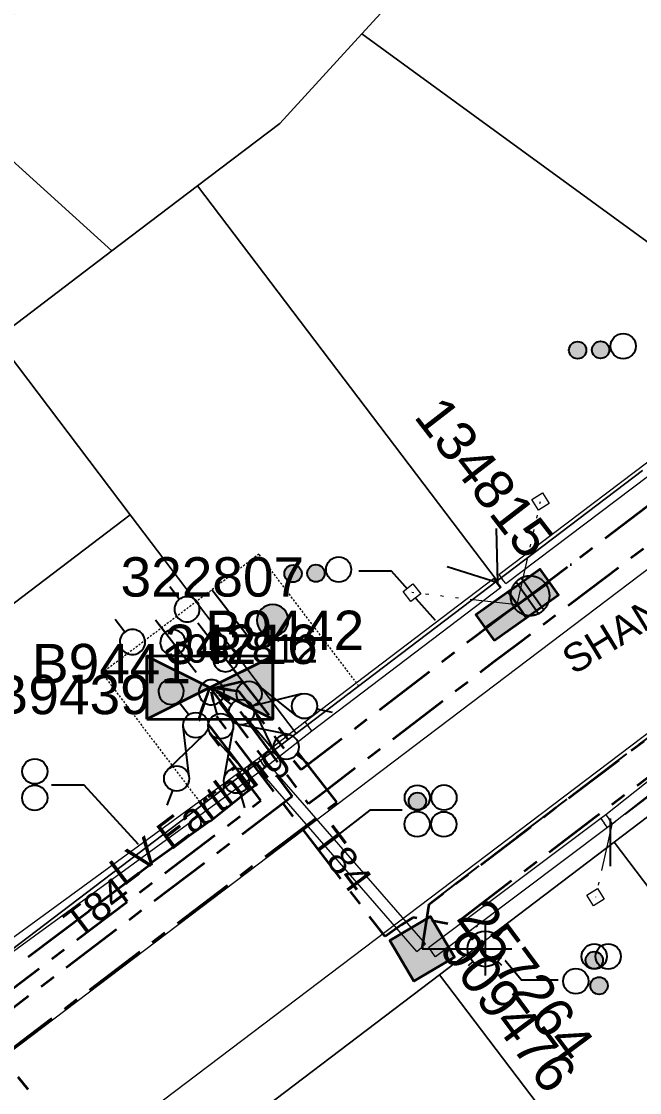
# Model space of a CAD drawing. Header units: metres. Extents: x 308278 to 310511, y 6271134 to 6272874.
# Drawn here: x 308809.2 to 308848.4, y 6271888.1 to 6271956.1 of the extents above; entities that cross this region are included whole.
import ezdxf
from ezdxf.enums import TextEntityAlignment as Align

# ---------------------------------------------------------------- set-up
doc = ezdxf.new("R2010")
doc.units = ezdxf.units.M
doc.set_wipeout_variables(frame=1)
for name, pattern in [('Cable Exist UG', [7, 4, -1, 1, -1]), ('DASHED', [19.05, 12.7, -6.35]), ('DOT', [6.35, 0, -6.35]), ('HIDDEN2', [0.1875, 0.125, -0.0625]), ('PHANTOMX2', [6.6, 3, -0.75, 0.2, -0.75, 0.2, -0.75, 0.2, -0.75])]:
    doc.linetypes.add(name, pattern=pattern)
doc.layers.get('0').update_dxf_attribs({"color": 6})
for name, color, linetype, lineweight in [('_User Miscellaneous1', 30, 'Continuous', 13), ('_User_HV_Exist', 1, 'Continuous', 35), ('_User_LV_Exist', 5, 'Continuous', 35), ('_User_SL_Exist', 4, 'Continuous', 35), ('Cadastre Land Parcels_SP_EXT', 118, 'Continuous', 15), ('Cadastre Other Property_SP_EXT', 138, 'DASHED', 15), ('Cadastre Roads_SP_EXT', 218, 'Continuous', 15), ('Mains_HV_EXT', 13, 'Continuous', 25), ('Mains_LV_EXT', 163, 'Continuous', 25), ('Mains_LV_SL_EXT', 135, 'Continuous', 25), ('Services_SP_EXT', 42, 'PHANTOMX2', 20)]:
    doc.layers.add(name, color=color, linetype=linetype, lineweight=lineweight)
doc.layers.add('Cadastre Roads_SP_NEW', color=214, linetype='Continuous', lineweight=15, transparency=0.8)
for name, color, linetype in [('Duct_SP_EXT', 30, 'Continuous'), ('Equip_HV_EXT', 7, 'Continuous'), ('Equip_LV_EXT', 7, 'Continuous'), ('Equip_SP_SL_EXT', 7, 'Continuous'), ('Sub_SP_EXT', 7, 'Continuous'), ('SupportsOH_SP_TR_HV_LV_SL_EXT', 7, 'Continuous'), ('SupportsUG_SP_LV_EXT', 7, 'Continuous'), ('SupportsUG_SP_LV_SL_EXT', 7, 'Continuous'), ('Trench_SP_EXT', 7, 'Continuous')]:
    doc.layers.add(name, color=color, linetype=linetype)
doc.styles.add('COLUMN_LABEL', font='arial.ttf', dxfattribs={"height": 2})
doc.styles.add('iecARIAL', font='arial.ttf', dxfattribs={"height": 2})
doc.styles.add('POLE_LABEL', font='arial.ttf', dxfattribs={"height": 2})
doc.styles.add('SL_LABEL', font='arial.ttf', dxfattribs={"height": 2})
doc.styles.get("Standard").update_dxf_attribs({"font": 'arial.ttf'})
doc.styles.add('SWITCH_LABEL', font='arial.ttf', dxfattribs={"height": 2})
doc.linetypes.add('Cable E UG', pattern='A,5,-0.1,["E",Standard,S=1.5,R=0,X=0,Y=-0.75],-1.45', length=6.55)

# ---------------------------------------------------------------- blocks, each defined once
blk = doc.blocks.new('SUB_PADMOUNT_EXT')
at = {"ltscale": 10}
h = blk.add_hatch(color=256, dxfattribs=at)
h.dxf.hatch_style = 1
h.paths.add_polyline_path([(4, -2), (0, 0), (4, 2)])
h.paths.add_polyline_path([(-4, -2), (-4, 2), (0, 0)])
blk.add_line((4, 2), (-4, -2))
blk.add_lwpolyline([(-4, -2), (4, -2), (4, 2), (-4, 2)], close=True)
at = {"ltscale": 10, "flags": 128}
for points in [[(-4, -2), (-4, 2), (0, 0)], [(4, -2), (0, 0), (4, 2)]]:
    blk.add_lwpolyline(points, close=True, dxfattribs=at)
at = {"flags": 8}
blk.add_attdef('ASSET_NUM', text='', height=2.5, dxfattribs=at).set_placement((0, 5), align=Align.MIDDLE_CENTER)
for tag, flags, p in [('STREET_CODE', 9, (1.5, 0)), ('OPERATING_VOLTAGE', 9, (1.5, -0.4)), ('ORIENTATION', 9, (1.5, -0.6)), ('NO_PHASES', 9, (1.5, -0.2)), ('OWNED_BY', 9, (1.5, -0.8)), ('OPERATED_BY', 9, (1.5, -1)), ('CONSTRUCTED_VOLTAGE', 9, (1.5, -1.4)), ('MAINTAINED_BY', 9, (1.5, -1.2)), ('SECONDARY_VOLTAGE', 9, (1.5, -1.6)), ('STATE', 9, (1.5, -1.8)), ('PARENT', 9, (1.5, -2)), ('SUBSTATION_TYPE', 9, (1.5, -2.2)), ('SUBURB', 9, (1.5, -2.8)), ('USAGE', 9, (1.5, -2.4)), ('LEGEND', 9, (1.5, -2.6)), ('STREETNAME', 9, (1.5, -3)), ('LOCATION', 9, (1.5, -3.2)), ('NOTES', 9, (1.5, -3.4)), ('Z', 1, (1.5, -3.6))]:
    blk.add_attdef(tag, text='', height=0.2, dxfattribs=dict(flags=flags)).set_placement(p, align=Align.MIDDLE_LEFT)
blk = doc.blocks.new('COLUMN_EXT')
blk.add_hatch(color=256).paths.add_polyline_path([(1.5, -1.5), (1.5, 1.5), (-1.5, 1.5), (-1.5, -1.5)])
blk.add_lwpolyline([(1.5, 1.5), (-1.5, 1.5), (-1.5, -1.5), (1.5, -1.5)], close=True)
at = {"flags": 9}
for tag, p in [('NOTES', (-1.813, 2)), ('STREETNAME', (-1.813, 1.6)), ('LOCATION', (-1.813, 1.4)), ('SUBURB', (-1.813, 1.8)), ('OWNED_BY', (-1.813, 0.6)), ('LEGEND', (-1.813, 1.2)), ('USAGE', (-1.813, 1)), ('STATE', (-1.813, 0.8)), ('COLUMN_TYPE', (-1.813, 0.4))]:
    blk.add_attdef(tag, text='', height=0.2, rotation=180, dxfattribs=at).set_placement(p, align=Align.MIDDLE_LEFT)
at = {"flags": 1}
blk.add_attdef('Z', (-1.813, 2.351), '', height=0.2, rotation=180, dxfattribs=at)
at = {"flags": 9}
for tag, style, p in [('STRUCTURE_PLANT_NUMBER', 'POLE_LABEL', (-1.813, -0.031)), ('STREET_CODE', 'COLUMN_LABEL', (-1.813, 0.2))]:
    blk.add_attdef(tag, text='', height=0.2, rotation=180, dxfattribs=dict(at, style=style)).set_placement(p, align=Align.MIDDLE_LEFT)
at = {"style": 'COLUMN_LABEL', "width": 0.9, "flags": 8}
blk.add_attdef('ASSET_NUM', text='', height=2, rotation=270, dxfattribs=at).set_placement((2, -4), align=Align.MIDDLE_LEFT)
blk = doc.blocks.new('PILLAR_EXT')
blk.add_hatch(color=256).paths.add_polyline_path([(-2.5, 1), (-2.5, -1), (2.5, -1), (2.5, 1)])
for p, q in [((0, 1), (0, -1)), ((-2.5, 0), (2.5, 0))]:
    blk.add_line(p, q)
at = {"ltscale": 10}
blk.add_line((2.5, 0), (-2.5, 0), dxfattribs=at)
blk.add_lwpolyline([(-2.5, -1), (-1.25, -1), (1.25, -1), (2.5, -1), (2.5, 1), (-2.5, 1)], close=True)
at = {"width": 0.9, "flags": 8}
blk.add_attdef('ASSET_NUM', text='', height=2, rotation=90, dxfattribs=at).set_placement((-2, 4), align=Align.MIDDLE_LEFT)
for tag, p, flags in [('OWNED_BY', (0, -0.2), 9), ('STATE', (0, -0.4), 9), ('SUPPORT_TYPE', (0, -0.6), 9), ('USAGE', (0, -0.8), 9), ('LEGEND', (0, -1), 9), ('LOCATION', (0, -1.2), 9), ('NOTES', (0, -1.4), 9), ('STREETNAME', (0, -1.8), 9), ('SUBURB', (0, -2), 1), ('PARENT', (0, -1.6), 9)]:
    blk.add_attdef(tag, p, '', height=0.2, dxfattribs=dict(flags=flags))
blk = doc.blocks.new('DUCT_EXT')
blk.add_circle((0, 0.8), 0.8)
at = {"flags": 1}
blk.add_attdef('Z', (0, 0), '', height=0.2, dxfattribs=at)
at = {"flags": 9}
for tag, p in [('DUCT_CODE', (0, 0)), ('XSECT_TYPE', (0, -0.2)), ('STATE', (0, -0.6)), ('FB_REFERENCE', (0, -0.4)), ('NOTES', (0, -0.8))]:
    blk.add_attdef(tag, text='', height=0.2, dxfattribs=at).set_placement(p, align=Align.MIDDLE_LEFT)
blk = doc.blocks.new('*U479')
at = {"transparency": 33554687, "flags": 9}
for tag, p in [('LRATECODE', (-7.4, 0)), ('LOUTREACHVOCAB', (-7.2, 0)), ('LOUTREACH', (-7, 0)), ('LANTNUMBER', (-6.6, 0)), ('LNEW', (-6.4, 0)), ('LMASTVOCAB', (-6.2, 0)), ('LMAST', (-6, 0)), ('LLAMPVOCAB', (-5.8, 0)), ('LLAMP', (-5.6, 0)), ('LEXIST', (-5.4, 0)), ('LCHARGE3PERCENT', (-5.2, 0)), ('LCHARGE3', (-5, 0)), ('LCHARGE2PERCENT', (-4.8, 0)), ('LCHARGE2', (-4.6, 0)), ('LCHARGE1PERCENT', (-4.4, 0)), ('LCHARGE1', (-4.2, 0)), ('LCATEGORY', (-4, 0)), ('LBRACKETVOCAB', (-3.8, 0)), ('LBRACKET', (-3.6, 0)), ('LKINGHEIGHT', (-3.4, 0)), ('CREPLACE', (-3.2, 0)), ('CREMOVE', (-3, 0)), ('CNUMBER', (-2.8, 0)), ('CNEW', (-2.6, 0)), ('CEXIST', (-2.4, 0)), ('USAGE', (-2.2, 0)), ('STATE', (-2, 0)), ('OWNED_BY', (-1.8, 0)), ('ORIENTATION', (-1.6, 0)), ('OPERATING_VOLTAGE', (-1.4, 0)), ('NO_PHASES', (-1.2, 0)), ('LANTERN_TYPE', (-1, 0)), ('LANTERN_PURPOSE', (-0.8, 0)), ('CONTROL_TYPE', (-0.6, 0)), ('CONSTRUCTED_VOLTAGE', (-0.4, 0))]:
    blk.add_attdef(tag, text='', height=0.001, rotation=270, dxfattribs=at).set_placement(p, align=Align.MIDDLE_LEFT)
at = {"transparency": 33554687, "style": 'SL_LABEL', "flags": 9}
blk.add_attdef('STREET_CODE', text='', height=0.001, rotation=270, dxfattribs=at).set_placement((0.001, 0), align=Align.MIDDLE_LEFT)
at = {"transparency": 33554687, "flags": 1}
blk.add_attdef('Z', (0, 0), '', height=0.001, rotation=270, dxfattribs=at)
at = {"transparency": 33554687, "width": 0.9}
blk.add_attdef('LNUMBER', text='', height=1, dxfattribs=at).set_placement((7, -1), align=Align.MIDDLE_LEFT)
at = {"transparency": 33554687, "flags": 9}
for tag, p in [('LREMOVE', (0, -7.6)), ('LREPLACE', (0, -7.8)), ('LTYPE', (0, -8)), ('LTYPEVOCAB', (0, -8.2)), ('LEGEND', (0, -8.4)), ('SUBURB', (0, -8.6)), ('STREETNAME', (0, -8.8)), ('LOCATION', (0, -9)), ('NOTES', (0, -9.2)), ('MAINTAINED_BY', (0, -9.863))]:
    blk.add_attdef(tag, text='', height=0.001, dxfattribs=at).set_placement(p, align=Align.MIDDLE_LEFT)
blk.add_attdef('OPERATED_BY', (0, -9.607), '', height=0.001, dxfattribs=at)
at = {"linetype": 'DOT', "transparency": 33554687}
blk.add_wipeout([(5.688, 0), (5.061, -1.061), (4, -1.688), (2.939, -1.061), (2.313, 0), (2.939, 1.061), (4, 1.687), (5.061, 1.061)], dxfattribs=at)
at = {"transparency": 33554687}
for p, q in [((4, 1.687), (4, 0)), ((2.939, 1.061), (3.205, 0.795)), ((5.061, 1.061), (4.795, 0.795)), ((0, 0), (4, 0)), ((4, 0), (5.688, 0)), ((4, 0), (4, -1.688)), ((2.939, -1.061), (3.205, -0.795)), ((5.061, -1.061), (4.795, -0.795))]:
    blk.add_line(p, q, dxfattribs=at)
blk.add_circle((4, 0), 1.125, dxfattribs=at)
blk = doc.blocks.new('CCP_EXT')
at = {"flags": 9}
for tag, p in [('USAGE', (0, -1.2)), ('LEGEND', (0, -1.4)), ('STATE', (0, -1.8)), ('LIFE_SUPPORT', (0, -1.6)), ('NOTES', (0, -2))]:
    blk.add_attdef(tag, text='', height=0.2, dxfattribs=at).set_placement(p, align=Align.MIDDLE_LEFT)
at = {"transparency": 33554687}
blk.add_wipeout([(0, 0.566), (0.566, 0), (0, -0.566), (-0.566, 0)], dxfattribs=at)
blk.add_lwpolyline([(-0.566, 0), (0, 0.566), (0.566, 0), (0, -0.566), (-0.566, 0)])
at = {"flags": 1}
blk.add_attdef('Z', (0, 0), '', height=0.2, dxfattribs=at)
at = {"flags": 9}
for tag, p in [('CCP_TYPE', (0, 0)), ('OPERATING_VOLTAGE', (0, -0.6)), ('CONSTRUCTED_VOLTAGE', (0, -0.2)), ('NO_PHASES', (0, -0.4)), ('ORIENTATION', (0, -0.8)), ('OWNED_BY', (0, -1))]:
    blk.add_attdef(tag, text='', height=0.2, dxfattribs=at).set_placement(p, align=Align.MIDDLE_LEFT)
blk = doc.blocks.new('POLE_EXT')
blk.add_hatch(color=256).paths.add_polyline_path([(-1, 0, 1), (1, 0, 1)])
blk.add_lwpolyline([(-1, 0, 1), (1, 0, 1)], format="xyb", close=True)
at = {"flags": 8}
blk.add_attdef('pNumber', text='', height=2, dxfattribs=at).set_placement((2.5, 2.5), align=Align.MIDDLE_CENTER)
at = {"style": 'POLE_LABEL', "flags": 9}
for tag, p in [('STRUCTURE_PLANT_NUMBER', (1.355, 0.028)), ('STREET_CODE', (1.355, -0.2))]:
    blk.add_attdef(tag, text='', height=0.2, dxfattribs=at).set_placement(p, align=Align.MIDDLE_LEFT)
at = {"flags": 9}
for tag, p in [('OWNED_BY', (1.355, -0.4)), ('PARENT', (1.355, -0.6)), ('cLV', (1.355, -1.4)), ('SPECIAL_USE', (1.355, -0.8)), ('STATE', (1.355, -1)), ('USAGE', (1.355, -1.2)), ('cHV', (1.355, -2)), ('hDepth', (1.355, -1.6)), ('hDia', (1.355, -1.8)), ('LBRACKET', (1.355, -2.2)), ('LExisting', (1.355, -2.4)), ('LANTNUMBER', (1.355, -2.6)), ('LOther', (1.355, -2.8)), ('cLinedev', (1.355, -3.4)), ('LRemove', (1.355, -3)), ('LEGEND', (1.355, -3.2)), ('pExisting', (1.355, -3.8)), ('LOCATION', (1.355, -3.6)), ('PFNUMBER', (1.355, -4)), ('pFooting', (1.355, -4.4)), ('pNew', (1.355, -4.6)), ('NEWPFNUMBER', (1.355, -4.2)), ('pRelocate', (1.355, -5)), ('pRemove', (1.355, -5.2)), ('pReplace', (1.355, -5.4)), ('cspan', (1.355, -6)), ('STREETNAME', (1.355, -6.2)), ('pStay', (1.355, -5.6)), ('pType', (1.355, -5.8)), ('SUBURB', (1.355, -6.4)), ('NOTES', (1.355, -6.6)), ('MAINTAINED_BY', (1.355, -6.814)), ('OPERATED_BY', (1.355, -7.014))]:
    blk.add_attdef(tag, text='', height=0.2, dxfattribs=at).set_placement(p, align=Align.MIDDLE_LEFT)
at = {"flags": 1}
blk.add_attdef('Z', (1.355, -7.328), '', height=0.2, dxfattribs=at)
blk = doc.blocks.new('LV_UG_DFUSE_CLOSED_EXT')
for points in [[(5.04, 0.726), (2.156, -0.717)], [(5.049, -0.707), (2.156, 0.717)], [(1, 0), (0, 0)], [(6.2, 0.013), (7.2, 0.013)]]:
    blk.add_lwpolyline(points)
for centre in [(1.8, 0), (5.4, 0.011)]:
    blk.add_circle(centre, 0.8)
at = {"flags": 9}
for tag, p in [('ACTUAL_STATUS', (0, 0)), ('OPERATING_VOLTAGE', (0, -0.6)), ('CONSTRUCTED_VOLTAGE', (0, -0.2)), ('NO_PHASES', (0, -0.4)), ('ORIENTATION', (0, -0.8)), ('STATE', (0, -1)), ('SWITCH_TYPE', (0, -1.2)), ('USAGE', (0, -1.4)), ('NOTES', (0, -1.6))]:
    blk.add_attdef(tag, text='', height=0.2, dxfattribs=at).set_placement(p, align=Align.MIDDLE_LEFT)
at = {"flags": 1}
blk.add_attdef('Z', (0, 0), '', height=0.2, dxfattribs=at)
blk = doc.blocks.new('LV_UG_LINKS_CLOSED_EXT')
at = {"layer": 'Equip_LV_EXT'}
for tag, flags, p in [('ACTUAL_STATUS', 9, (3, -2)), ('OPERATING_VOLTAGE', 9, (3, -2.6)), ('ORIENTATION', 9, (3, -2.8)), ('CONSTRUCTED_VOLTAGE', 9, (3, -2.2)), ('NO_PHASES', 9, (3, -2.4)), ('STATE', 9, (3, -3)), ('SWITCH_TYPE', 9, (3, -3.2)), ('USAGE', 9, (3, -3.4)), ('OWNED_BY', 9, (3, -3.8)), ('OPERATED_BY', 9, (3, -4)), ('NOTES', 9, (3, -3.6)), ('TYPE', 9, (3, -4.6)), ('Z', 1, (3, -4.8)), ('MAINTAINED_BY', 9, (3, -4.2)), ('NUMBER_OF_PHASES', 9, (3, -4.4))]:
    blk.add_attdef(tag, text='', height=0.2, dxfattribs=dict(at, flags=flags)).set_placement(p, align=Align.MIDDLE_LEFT)
at = {"transparency": 33554687}
blk.add_wipeout([(4, 1.25), (3.969, 1.25), (3.939, 1.248), (3.908, 1.247), (3.877, 1.244), (3.847, 1.241), (3.817, 1.236), (3.786, 1.232), (3.756, 1.226), (3.726, 1.22), (3.696, 1.213), (3.667, 1.205), (3.637, 1.196), (3.608, 1.187), (3.579, 1.177), (3.55, 1.166), (3.522, 1.155), (3.493, 1.143), (3.466, 1.13), (3.438, 1.117), (3.411, 1.102), (3.384, 1.088), (3.357, 1.072), (3.331, 1.056), (3.306, 1.039), (3.28, 1.022), (3.255, 1.004), (3.231, 0.985), (3.207, 0.966), (3.184, 0.947), (3.161, 0.926), (3.138, 0.905), (3.116, 0.884), (3.095, 0.862), (3.074, 0.839), (3.053, 0.816), (3.034, 0.793), (3.015, 0.769), (2.996, 0.745), (2.978, 0.72), (2.961, 0.694), (2.944, 0.669), (2.928, 0.643), (2.912, 0.616), (2.898, 0.589), (2.883, 0.562), (2.87, 0.534), (2.857, 0.507), (2.845, 0.478), (2.834, 0.45), (2.823, 0.421), (2.813, 0.392), (2.804, 0.363), (2.795, 0.333), (2.787, 0.304), (2.78, 0.274), (2.774, 0.244), (2.768, 0.214), (2.764, 0.183), (2.759, 0.153), (2.756, 0.123), (2.753, 0.092), (2.752, 0.061), (2.75, 0.031), (2.75, 0), (2.75, -0.031), (2.752, -0.061), (2.753, -0.092), (2.756, -0.123), (2.759, -0.153), (2.764, -0.183), (2.768, -0.214), (2.774, -0.244), (2.78, -0.274), (2.787, -0.304), (2.795, -0.333), (2.804, -0.363), (2.813, -0.392), (2.823, -0.421), (2.834, -0.45), (2.845, -0.478), (2.857, -0.507), (2.87, -0.534), (2.883, -0.562), (2.898, -0.589), (2.912, -0.616), (2.928, -0.643), (2.944, -0.669), (2.961, -0.694), (2.978, -0.72), (2.996, -0.745), (3.015, -0.769), (3.034, -0.793), (3.053, -0.816), (3.074, -0.839), (3.095, -0.862), (3.116, -0.884), (3.138, -0.905), (3.161, -0.926), (3.184, -0.947), (3.207, -0.966), (3.231, -0.985), (3.255, -1.004), (3.28, -1.022), (3.306, -1.039), (3.331, -1.056), (3.357, -1.072), (3.384, -1.088), (3.411, -1.102), (3.438, -1.117), (3.466, -1.13), (3.493, -1.143), (3.522, -1.155), (3.55, -1.166), (3.579, -1.177), (3.608, -1.187), (3.637, -1.196), (3.667, -1.205), (3.696, -1.213), (3.726, -1.22), (3.756, -1.226), (3.786, -1.232), (3.817, -1.236), (3.847, -1.241), (3.877, -1.244), (3.908, -1.247), (3.939, -1.248), (3.969, -1.25), (4, -1.25), (4.031, -1.25), (4.061, -1.248), (4.092, -1.247), (4.123, -1.244), (4.153, -1.241), (4.183, -1.236), (4.214, -1.232), (4.244, -1.226), (4.274, -1.22), (4.304, -1.213), (4.333, -1.205), (4.363, -1.196), (4.392, -1.187), (4.421, -1.177), (4.45, -1.166), (4.478, -1.155), (4.507, -1.143), (4.534, -1.13), (4.562, -1.117), (4.589, -1.102), (4.616, -1.088), (4.643, -1.072), (4.669, -1.056), (4.694, -1.039), (4.72, -1.022), (4.745, -1.004), (4.769, -0.985), (4.793, -0.966), (4.816, -0.947), (4.839, -0.926), (4.862, -0.905), (4.884, -0.884), (4.905, -0.862), (4.926, -0.839), (4.947, -0.816), (4.966, -0.793), (4.985, -0.769), (5.004, -0.745), (5.022, -0.72), (5.039, -0.694), (5.056, -0.669), (5.072, -0.643), (5.088, -0.616), (5.102, -0.589), (5.117, -0.562), (5.13, -0.534), (5.143, -0.507), (5.155, -0.478), (5.166, -0.45), (5.177, -0.421), (5.187, -0.392), (5.196, -0.363), (5.205, -0.333), (5.213, -0.304), (5.22, -0.274), (5.226, -0.244), (5.232, -0.214), (5.236, -0.183), (5.241, -0.153), (5.244, -0.123), (5.247, -0.092), (5.248, -0.061), (5.25, -0.031), (5.25, 0), (5.25, 0.031), (5.248, 0.061), (5.247, 0.092), (5.244, 0.123), (5.241, 0.153), (5.236, 0.183), (5.232, 0.214), (5.226, 0.244), (5.22, 0.274), (5.213, 0.304), (5.205, 0.333), (5.196, 0.363), (5.187, 0.392), (5.177, 0.421), (5.166, 0.45), (5.155, 0.478), (5.143, 0.507), (5.13, 0.534), (5.117, 0.562), (5.102, 0.589), (5.088, 0.616), (5.072, 0.643), (5.056, 0.669), (5.039, 0.694), (5.022, 0.72), (5.004, 0.745), (4.985, 0.769), (4.966, 0.793), (4.947, 0.816), (4.926, 0.839), (4.905, 0.862), (4.884, 0.884), (4.862, 0.905), (4.839, 0.926), (4.816, 0.947), (4.793, 0.966), (4.769, 0.985), (4.745, 1.004), (4.72, 1.022), (4.694, 1.039), (4.669, 1.056), (4.643, 1.072), (4.616, 1.088), (4.589, 1.102), (4.562, 1.117), (4.534, 1.13), (4.507, 1.143), (4.478, 1.155), (4.45, 1.166), (4.421, 1.177), (4.392, 1.187), (4.363, 1.196), (4.333, 1.205), (4.304, 1.213), (4.274, 1.22), (4.244, 1.226), (4.214, 1.232), (4.183, 1.236), (4.153, 1.241), (4.123, 1.244), (4.092, 1.247), (4.061, 1.248), (4.031, 1.25)], dxfattribs=at).dxf.layer = 'Equip_LV_EXT'
at = {"layer": 'Equip_LV_EXT'}
for p, q in [((3.792, 1.232), (3.792, -1.232)), ((4.208, 1.232), (4.208, -1.232))]:
    blk.add_line(p, q, dxfattribs=at)
at = {"layer": 'Equip_LV_EXT', "flags": 128}
blk.add_lwpolyline([(4, 1.25), (3.969, 1.25), (3.939, 1.248), (3.908, 1.247), (3.877, 1.244), (3.847, 1.241), (3.817, 1.236), (3.786, 1.232), (3.756, 1.226), (3.726, 1.22), (3.696, 1.213), (3.667, 1.205), (3.637, 1.196), (3.608, 1.187), (3.579, 1.177), (3.55, 1.166), (3.522, 1.155), (3.493, 1.143), (3.466, 1.13), (3.438, 1.117), (3.411, 1.102), (3.384, 1.088), (3.357, 1.072), (3.331, 1.056), (3.306, 1.039), (3.28, 1.022), (3.255, 1.004), (3.231, 0.985), (3.207, 0.966), (3.184, 0.947), (3.161, 0.926), (3.138, 0.905), (3.116, 0.884), (3.095, 0.862), (3.074, 0.839), (3.053, 0.816), (3.034, 0.793), (3.015, 0.769), (2.996, 0.745), (2.978, 0.72), (2.961, 0.694), (2.944, 0.669), (2.928, 0.643), (2.912, 0.616), (2.898, 0.589), (2.883, 0.562), (2.87, 0.534), (2.857, 0.507), (2.845, 0.478), (2.834, 0.45), (2.823, 0.421), (2.813, 0.392), (2.804, 0.363), (2.795, 0.333), (2.787, 0.304), (2.78, 0.274), (2.774, 0.244), (2.768, 0.214), (2.764, 0.183), (2.759, 0.153), (2.756, 0.123), (2.753, 0.092), (2.752, 0.061), (2.75, 0.031), (2.75, 0), (2.75, -0.031), (2.752, -0.061), (2.753, -0.092), (2.756, -0.123), (2.759, -0.153), (2.764, -0.183), (2.768, -0.214), (2.774, -0.244), (2.78, -0.274), (2.787, -0.304), (2.795, -0.333), (2.804, -0.363), (2.813, -0.392), (2.823, -0.421), (2.834, -0.45), (2.845, -0.478), (2.857, -0.507), (2.87, -0.534), (2.883, -0.562), (2.898, -0.589), (2.912, -0.616), (2.928, -0.643), (2.944, -0.669), (2.961, -0.694), (2.978, -0.72), (2.996, -0.745), (3.015, -0.769), (3.034, -0.793), (3.053, -0.816), (3.074, -0.839), (3.095, -0.862), (3.116, -0.884), (3.138, -0.905), (3.161, -0.926), (3.184, -0.947), (3.207, -0.966), (3.231, -0.985), (3.255, -1.004), (3.28, -1.022), (3.306, -1.039), (3.331, -1.056), (3.357, -1.072), (3.384, -1.088), (3.411, -1.102), (3.438, -1.117), (3.466, -1.13), (3.493, -1.143), (3.522, -1.155), (3.55, -1.166), (3.579, -1.177), (3.608, -1.187), (3.637, -1.196), (3.667, -1.205), (3.696, -1.213), (3.726, -1.22), (3.756, -1.226), (3.786, -1.232), (3.817, -1.236), (3.847, -1.241), (3.877, -1.244), (3.908, -1.247), (3.939, -1.248), (3.969, -1.25), (4, -1.25), (4.031, -1.25), (4.061, -1.248), (4.092, -1.247), (4.123, -1.244), (4.153, -1.241), (4.183, -1.236), (4.214, -1.232), (4.244, -1.226), (4.274, -1.22), (4.304, -1.213), (4.333, -1.205), (4.363, -1.196), (4.392, -1.187), (4.421, -1.177), (4.45, -1.166), (4.478, -1.155), (4.507, -1.143), (4.534, -1.13), (4.562, -1.117), (4.589, -1.102), (4.616, -1.088), (4.643, -1.072), (4.669, -1.056), (4.694, -1.039), (4.72, -1.022), (4.745, -1.004), (4.769, -0.985), (4.793, -0.966), (4.816, -0.947), (4.839, -0.926), (4.862, -0.905), (4.884, -0.884), (4.905, -0.862), (4.926, -0.839), (4.947, -0.816), (4.966, -0.793), (4.985, -0.769), (5.004, -0.745), (5.022, -0.72), (5.039, -0.694), (5.056, -0.669), (5.072, -0.643), (5.088, -0.616), (5.102, -0.589), (5.117, -0.562), (5.13, -0.534), (5.143, -0.507), (5.155, -0.478), (5.166, -0.45), (5.177, -0.421), (5.187, -0.392), (5.196, -0.363), (5.205, -0.333), (5.213, -0.304), (5.22, -0.274), (5.226, -0.244), (5.232, -0.214), (5.236, -0.183), (5.241, -0.153), (5.244, -0.123), (5.247, -0.092), (5.248, -0.061), (5.25, -0.031), (5.25, 0), (5.25, 0.031), (5.248, 0.061), (5.247, 0.092), (5.244, 0.123), (5.241, 0.153), (5.236, 0.183), (5.232, 0.214), (5.226, 0.244), (5.22, 0.274), (5.213, 0.304), (5.205, 0.333), (5.196, 0.363), (5.187, 0.392), (5.177, 0.421), (5.166, 0.45), (5.155, 0.478), (5.143, 0.507), (5.13, 0.534), (5.117, 0.562), (5.102, 0.589), (5.088, 0.616), (5.072, 0.643), (5.056, 0.669), (5.039, 0.694), (5.022, 0.72), (5.004, 0.745), (4.985, 0.769), (4.966, 0.793), (4.947, 0.816), (4.926, 0.839), (4.905, 0.862), (4.884, 0.884), (4.862, 0.905), (4.839, 0.926), (4.816, 0.947), (4.793, 0.966), (4.769, 0.985), (4.745, 1.004), (4.72, 1.022), (4.694, 1.039), (4.669, 1.056), (4.643, 1.072), (4.616, 1.088), (4.589, 1.102), (4.562, 1.117), (4.534, 1.13), (4.507, 1.143), (4.478, 1.155), (4.45, 1.166), (4.421, 1.177), (4.392, 1.187), (4.363, 1.196), (4.333, 1.205), (4.304, 1.213), (4.274, 1.22), (4.244, 1.226), (4.214, 1.232), (4.183, 1.236), (4.153, 1.241), (4.123, 1.244), (4.092, 1.247), (4.061, 1.248), (4.031, 1.25)], close=True, dxfattribs=at)
blk = doc.blocks.new('SWG_HOLEC_SU_EXT')
blk.add_line((1.8, -2), (5.8, -2))
for points in [[(1.8, -0.8, 1), (1.8, 0.8, 1)], [(5.8, -0.8, 1), (5.8, 0.8, 1)]]:
    blk.add_lwpolyline(points, format="xyb", close=True)
for points in [[(1, 0), (0, 0)], [(6.6, 0), (7.6, 0)]]:
    blk.add_lwpolyline(points)
at = {"style": 'SWITCH_LABEL', "flags": 8}
blk.add_attdef('ASSET_NUM', text='', height=2.5, rotation=179.95437, dxfattribs=at).set_placement((-2.4, 0), align=Align.MIDDLE_LEFT)
at = {"flags": 1}
blk.add_attdef('Z', (0, 0), '', height=0.2, dxfattribs=at)
at = {"flags": 9}
for tag, p in [('ACTUAL_STATUS', (0, -0.4)), ('CONSTRUCTED_VOLTAGE', (0, -0.6)), ('OPERATING_VOLTAGE', (0, -1)), ('ORIENTATION', (0, -1.2)), ('OWNED_BY', (0, -1.4)), ('NO_PHASES', (0, -0.8)), ('STATE', (0, -1.8)), ('SWITCH_TYPE', (0, -2)), ('PARENT', (0, -1.6)), ('STREETNAME', (0, -2.6)), ('SUBURB', (0, -2.8)), ('USAGE', (0, -2.2)), ('LOCATION', (0, -2.4)), ('NOTES', (0, -3))]:
    blk.add_attdef(tag, text='', height=0.2, dxfattribs=at).set_placement(p, align=Align.MIDDLE_LEFT)
at = {"style": 'SWITCH_LABEL', "flags": 9}
blk.add_attdef('STREET_CODE', text='', height=0.2, dxfattribs=at).set_placement((0, -0.2), align=Align.MIDDLE_LEFT)
blk = doc.blocks.new('CABLE_LARGE_EXT')
h = blk.add_hatch(color=256)
edge = h.paths.add_edge_path()
edge.add_arc((0, 0.55), 0.55, 0, 360)
blk.add_circle((0, 0.55), 0.55)
at = {"flags": 1}
blk.add_attdef('Z', (0, 0), '', height=0.2, dxfattribs=at)
at = {"flags": 9}
for tag, p in [('COND_CODE', (0, 0)), ('XSECT_SIZE', (0, -0.6)), ('STATE', (0, -0.4)), ('FB_REFERENCE', (0, -0.2)), ('NOTES', (0, -0.8))]:
    blk.add_attdef(tag, text='', height=0.2, dxfattribs=at).set_placement(p, align=Align.MIDDLE_LEFT)

msp = doc.modelspace()

# ---------------------------------------------------------------- linework, layer by layer
at = {"layer": '_User Miscellaneous1'}
for p, q in [((308839.127, 6271920.709), (308839.128, 6271920.709)), ((308839.127, 6271920.709), (308839.345, 6271920.422)), ((308839.128, 6271920.709), (308839.171, 6271920.742)), ((308839.128, 6271920.709), (308839.345, 6271920.422)), ((308856.989, 6271914.211), (308846.25, 6271905.718)), ((308857.43, 6271913.642), (308846.691, 6271905.149)), ((308824.205, 6271909.301), (308827.158, 6271911.616)), ((308827.158, 6271911.616), (308827.378, 6271911.331)), ((308827.598, 6271911.046), (308827.378, 6271911.331)), ((308824.649, 6271908.734), (308827.598, 6271911.046)), ((308804.607, 6271895.001), (308824.215, 6271909.308)), ((308824.205, 6271909.301), (308824.427, 6271909.018)), ((308824.215, 6271909.308), (308824.427, 6271909.018)), ((308804.814, 6271894.261), (308824.639, 6271908.727)), ((308824.291, 6271908.5), (308824.562, 6271908.736)), ((308824.649, 6271908.734), (308824.427, 6271909.018)), ((308824.639, 6271908.727), (308824.427, 6271909.018)), ((308824.834, 6271908.973), (308824.562, 6271908.736)), ((308846.25, 6271905.718), (308845.937, 6271905.481)), ((308845.937, 6271905.481), (308846.155, 6271905.194)), ((308845.938, 6271905.482), (308846.155, 6271905.194)), ((308846.372, 6271904.907), (308846.155, 6271905.194)), ((308846.371, 6271904.907), (308846.155, 6271905.194)), ((308846.25, 6271905.718), (308846.471, 6271905.434)), ((308846.691, 6271905.149), (308846.471, 6271905.434)), ((308846.691, 6271905.149), (308846.372, 6271904.907))]:
    msp.add_line(p, q, dxfattribs=at)
at = {"layer": '_User_HV_Exist', "linetype": 'Cable Exist UG'}
for points in [[(308812.713, 6271884.376), (308807.906, 6271890.38), (308807.906, 6271890.38), (308829.185, 6271906.519), (308823.225, 6271914.177), (308821.09, 6271913.665)], [(308821.116, 6271913.79), (308826.353, 6271906.883), (308826.353, 6271906.883), (308805.221, 6271890.856), (308810.627, 6271883.921)]]:
    msp.add_lwpolyline(points, dxfattribs=at)
at = {"layer": '_User_HV_Exist', "linetype": 'Cable E UG'}
for points in [[(308821.135, 6271905.311), (308823.997, 6271907.607), (308820.993, 6271911.508)], [(308817.208, 6271902.541), (308821.12, 6271905.33)], [(308813.436, 6271899.609), (308817.252, 6271902.499)], [(308809.598, 6271896.688), (308813.433, 6271899.607)]]:
    msp.add_lwpolyline(points, dxfattribs=at)
at = {"layer": '_User_LV_Exist', "linetype": 'Cable Exist UG', "flags": 128}
msp.add_lwpolyline([(308780.479, 6271915.424), (308781.294, 6271914.311), (308781.294, 6271914.311), (308787.81, 6271905.737), (308786.367, 6271904.331), (308786.367, 6271904.331), (308787.409, 6271902.954), (308788.351, 6271901.611), (308790.232, 6271902.54), (308790.232, 6271902.54), (308797.567, 6271892.832), (308804.787, 6271891.782), (308824.357, 6271906.625), (308820.44, 6271911.802), (308821.116, 6271913.79)], dxfattribs=at)
at = {"layer": 'Cadastre Land Parcels_SP_EXT', "linetype": 'Continuous'}
for points in [[(308820.338, 6271945.643), (308825.564, 6271949.612), (308830.773, 6271955.299), (308844.114, 6271969.865), (308829.047, 6271979.142), (308803.98, 6271951.399), (308814.906, 6271941.518), (308820.338, 6271945.643)], [(308857.281, 6271936.642), (308857.582, 6271937.081), (308857.878, 6271937.525), (308858.167, 6271937.972), (308858.451, 6271938.422), (308866.493, 6271951.384), (308865.211, 6271956.874), (308844.114, 6271969.865), (308830.773, 6271955.299), (308856.973, 6271936.207), (308857.281, 6271936.642)], [(308807.582, 6271935.955), (308814.906, 6271941.518), (308803.98, 6271951.399), (308802.14, 6271953.064), (308771.844, 6271930.055), (308782.065, 6271916.574), (308807.582, 6271935.955)], [(308839.353, 6271920.567), (308820.338, 6271945.643), (308814.906, 6271941.518), (308807.582, 6271935.955), (308816.075, 6271924.753), (308826.597, 6271910.876), (308839.353, 6271920.567)], [(308816.075, 6271924.753), (308807.582, 6271935.955), (308782.065, 6271916.574), (308790.56, 6271905.371), (308816.075, 6271924.753)], [(308826.597, 6271910.876), (308816.075, 6271924.753), (308790.56, 6271905.371), (308798.676, 6271894.665), (308804.271, 6271893.916), (308826.597, 6271910.876)], [(308880.533, 6271882.569), (308857.903, 6271912.413), (308846.787, 6271903.969), (308871.449, 6271871.445), (308880.533, 6271882.569)], [(308871.449, 6271871.445), (308846.787, 6271903.969), (308835.706, 6271895.551), (308846.89, 6271880.802), (308855.307, 6271869.7), (308864.767, 6271863.263), (308871.449, 6271871.445)], [(308846.89, 6271880.802), (308835.706, 6271895.551), (308814.974, 6271879.801), (308814.191, 6271874.207), (308822.969, 6271862.629), (308846.89, 6271880.802)]]:
    msp.add_lwpolyline(points, close=True, dxfattribs=at)
msp.add_lwpolyline([(308856.973, 6271936.207), (308830.773, 6271955.299), (308825.564, 6271949.612), (308820.338, 6271945.643), (308839.353, 6271920.567), (308848.589, 6271927.583)], dxfattribs=at)
at = {"layer": 'Cadastre Other Property_SP_EXT', "linetype": 'HIDDEN2'}
msp.add_lwpolyline([(308830.582, 6271913.896), (308824.24, 6271922.265), (308814.277, 6271914.715), (308820.619, 6271906.346), (308830.582, 6271913.896)], close=True, dxfattribs=at)
at = {"layer": 'Duct_SP_EXT'}
for points in [[(308830.573, 6271921.202), (308832.627, 6271921.202), (308835.423, 6271918.062)], [(308811.063, 6271907.625), (308813.117, 6271907.625), (308816.57, 6271903.843)], [(308833.322, 6271906.002), (308831.287, 6271906.002), (308829.094, 6271904.321)], [(308843.235, 6271895.21), (308840.901, 6271895.21), (308838.061, 6271898.594)]]:
    msp.add_lwpolyline(points, dxfattribs=at)
at = {"layer": 'Mains_HV_EXT', "linetype": 'Cable Exist UG'}
for points in [[(308812.713, 6271884.376), (308807.906, 6271890.38), (308807.906, 6271890.38), (308829.185, 6271906.519), (308823.225, 6271914.177), (308821.09, 6271913.665)], [(308821.116, 6271913.79), (308826.353, 6271906.883), (308826.353, 6271906.883), (308805.221, 6271890.856), (308810.627, 6271883.921)]]:
    msp.add_lwpolyline(points, dxfattribs=at)
at = {"layer": 'Mains_HV_EXT', "linetype": 'Cable E UG'}
for points in [[(308821.135, 6271905.311), (308823.997, 6271907.607), (308820.993, 6271911.508)], [(308817.208, 6271902.541), (308821.12, 6271905.33)], [(308813.436, 6271899.609), (308817.252, 6271902.499)], [(308809.598, 6271896.688), (308813.433, 6271899.607)]]:
    msp.add_lwpolyline(points, dxfattribs=at)
at = {"layer": 'Trench_SP_EXT', "linetype": 'Cable Exist UG'}
for points in [[(308836.197, 6271921.471), (308839.404, 6271920.467), (308839.328, 6271923.888)], [(308825.277, 6271909.684), (308823.337, 6271911.974)], [(308846.532, 6271905.48), (308846.531, 6271902.462)]]:
    msp.add_lwpolyline(points, dxfattribs=at)

# ---------------------------------------------------------------- block references
at = {"layer": '_User Miscellaneous1'}
ref = msp.add_blockref('SUB_PADMOUNT_EXT', (308821.116, 6271913.79), dxfattribs=at)
ref.add_attrib('ASSET_NUM', '34216', dxfattribs={"layer": '0', "height": 2.5}).set_placement((308823.116, 6271914.54), align=Align.BOTTOM_CENTER)
at = {"layer": '_User_HV_Exist'}
ref = msp.add_blockref('SUB_PADMOUNT_EXT', (308821.116, 6271913.79), dxfattribs=at)
ref.add_attrib('ASSET_NUM', '34216', dxfattribs={"layer": '0', "height": 2.5}).set_placement((308823.116, 6271914.54), align=Align.BOTTOM_CENTER)
at = {"layer": '_User_LV_Exist'}
ref = msp.add_blockref('SUB_PADMOUNT_EXT', (308821.116, 6271913.79), dxfattribs=at)
ref.add_attrib('ASSET_NUM', '34216', dxfattribs={"layer": '0', "height": 2.5}).set_placement((308823.116, 6271914.54), align=Align.BOTTOM_CENTER)
at = {"layer": 'Duct_SP_EXT'}
for name, p in [('CABLE_LARGE_EXT', (308845.924, 6271934.685)), ('DUCT_EXT', (308847.364, 6271934.671)), ('CABLE_LARGE_EXT', (308844.471, 6271934.664)), ('CABLE_LARGE_EXT', (308826.406, 6271920.477)), ('CABLE_LARGE_EXT', (308827.859, 6271920.498)), ('DUCT_EXT', (308829.299, 6271920.485)), ('DUCT_EXT', (308810.012, 6271907.672)), ('DUCT_EXT', (308810.008, 6271905.994)), ('DUCT_EXT', (308834.291, 6271906)), ('DUCT_EXT', (308835.987, 6271906.008)), ('CABLE_LARGE_EXT', (308834.298, 6271906.025)), ('DUCT_EXT', (308834.279, 6271904.317)), ('DUCT_EXT', (308835.973, 6271904.311)), ('DUCT_EXT', (308845.525, 6271895.924)), ('DUCT_EXT', (308846.411, 6271895.924)), ('DUCT_EXT', (308844.351, 6271894.354))]:
    msp.add_blockref(name, p, dxfattribs=at)
at = {"layer": 'Equip_HV_EXT'}
ref = msp.add_blockref('SWG_HOLEC_SU_EXT', (308823.225, 6271914.177), dxfattribs=dict(at, rotation=127.7319486532046))
ref.add_attrib('ASSET_NUM', 'B9442', dxfattribs={"layer": '0', "height": 2.5, "style": 'SWITCH_LABEL'}).set_placement((308820.826, 6271915.427), align=Align.BOTTOM_LEFT)
ref = msp.add_blockref('SWG_HOLEC_SU_EXT', (308819.772, 6271912.104), dxfattribs=dict(at, rotation=127.8359338133344))
ref.add_attrib('ASSET_NUM', 'B9439', dxfattribs={"layer": '0', "height": 2.5, "style": 'SWITCH_LABEL'}).set_placement((308817.373, 6271913.353), align=Align.MIDDLE_RIGHT)
ref = msp.add_blockref('SWG_HOLEC_SU_EXT', (308822.328, 6271912.068), dxfattribs=dict(at, rotation=127.7319486795807))
ref.add_attrib('ASSET_NUM', 'B9441', dxfattribs={"layer": '0', "height": 2.5, "style": 'SWITCH_LABEL'}).set_placement((308819.929, 6271913.318), align=Align.BOTTOM_RIGHT)
at = {"layer": 'Equip_LV_EXT'}
for p, rotation in [((308821.856, 6271913.784), 347.4540755462014), ((308820.846, 6271913.101), 250.056058886639), ((308821.712, 6271913.337), 322.0560585737037), ((308821.314, 6271913.068), 286.0560588121958)]:
    msp.add_blockref('LV_UG_DFUSE_CLOSED_EXT', p, dxfattribs=dict(at, rotation=rotation))
at = {"layer": 'Sub_SP_EXT'}
ref = msp.add_blockref('SUB_PADMOUNT_EXT', (308821.116, 6271913.79), dxfattribs=at)
ref.add_attrib('ASSET_NUM', '34216', dxfattribs={"layer": '0', "height": 2.5}).set_placement((308823.116, 6271914.54), align=Align.BOTTOM_CENTER)
at = {"layer": 'SupportsOH_SP_TR_HV_LV_SL_EXT'}
ref = msp.add_blockref('POLE_EXT', (308825.109, 6271918.068), dxfattribs=at)
ref.add_attrib('ASSET_NUM', '322807', dxfattribs={"layer": '0', "height": 2.5, "style": 'POLE_LABEL'}).set_placement((308827.109, 6271918.818), align=Align.BOTTOM_RIGHT)
at = {"layer": 'SupportsUG_SP_LV_EXT'}
ref = msp.add_blockref('PILLAR_EXT', (308840.63, 6271919.042), dxfattribs=dict(at, rotation=35.34039144810701))
ref.add_attrib('ASSET_NUM', '134815', dxfattribs={"layer": '0', "height": 2.5, "rotation": 307.71833, "style": 'iecARIAL'}).set_placement((308842.13, 6271922.542), align=Align.MIDDLE_RIGHT)
at = {"layer": 'SupportsUG_SP_LV_SL_EXT'}
ref = msp.add_blockref('COLUMN_EXT', (308834.602, 6271897.198), dxfattribs=dict(at, rotation=210.623125425116))
ref.add_attrib('ASSET_NUM', '909476', dxfattribs={"layer": '0', "height": 2.5, "rotation": 306.58426, "style": 'COLUMN_LABEL'}).set_placement((308836.602, 6271897.948), align=Align.MIDDLE_LEFT)

# ---------------------------------------------------------------- texts
at = {"layer": 'Cadastre Other Property_SP_EXT'}
msp.add_text('087812', height=1.8, dxfattribs=at).set_placement((308819.595, 6271915.37))
at = {"layer": 'Cadastre Roads_SP_EXT'}
msp.add_text('SHANNON ST', height=1.8, rotation=31.34996, dxfattribs=at).set_placement((308844.214, 6271914.572))
at = {"layer": 'Mains_HV_EXT'}
msp.add_text('LV Earthing', height=1.8, rotation=37.13749, dxfattribs=at).set_placement((308815.642, 6271901.134))
at = {"layer": 'Mains_LV_EXT'}
for rotation, p in [(306.9767, (308827.499, 6271904.063)), (37.13737, (308812.752, 6271897.837))]:
    msp.add_text('T84', height=1.8, rotation=rotation, dxfattribs=at).set_placement(p)

# ---------------------------------------------------------------- next in the draw order: block references
at = {"layer": 'Equip_SP_SL_EXT'}
ref = msp.add_blockref('*U479', (308834.602, 6271897.198), dxfattribs=at)
ref.add_attrib('ASSET_NUM', '257264', dxfattribs={"layer": '0', "height": 2.5, "rotation": 306.58426, "style": 'iecARIAL'}).set_placement((308836.102, 6271898.698), align=Align.BOTTOM_LEFT)
at = {"layer": 'Services_SP_EXT'}
for p, rotation in [((308842.106, 6271925.604), 257.3403914309762), ((308833.948, 6271919.82), 353.3403914168603)]:
    msp.add_blockref('CCP_EXT', p, dxfattribs=dict(at, rotation=rotation))

# ---------------------------------------------------------------- next in the draw order: linework, layer by layer
at = {"layer": '_User Miscellaneous1'}
for p, q in [((308827.158, 6271911.616), (308839.127, 6271920.709)), ((308834.812, 6271897.514), (308824.834, 6271908.973)), ((308834.269, 6271897.041), (308824.291, 6271908.5)), ((308834.269, 6271897.041), (308834.54, 6271897.277)), ((308834.812, 6271897.514), (308834.54, 6271897.277)), ((308835.01, 6271897.269), (308835.226, 6271896.981)), ((308835.442, 6271896.694), (308835.226, 6271896.981))]:
    msp.add_line(p, q, dxfattribs=at)

# ---------------------------------------------------------------- next in the draw order: block references
at = {"layer": '_User_SL_Exist'}
ref = msp.add_blockref('COLUMN_EXT', (308834.602, 6271897.198), dxfattribs=dict(at, rotation=210.623125425116))
ref.add_attrib('ASSET_NUM', '909476', dxfattribs={"layer": '0', "height": 2.5, "rotation": 306.58426, "style": 'COLUMN_LABEL'}).set_placement((308836.602, 6271897.948), align=Align.MIDDLE_LEFT)
at = {"layer": 'Duct_SP_EXT'}
for p in [(308845.525, 6271895.935), (308845.833, 6271894.313)]:
    msp.add_blockref('CABLE_LARGE_EXT', p, dxfattribs=at)
at = {"layer": 'Services_SP_EXT', "rotation": 77.20517926803177}
msp.add_blockref('CCP_EXT', (308845.595, 6271900.494), dxfattribs=at)

# ---------------------------------------------------------------- next in the draw order: linework, layer by layer
at = {"layer": '_User Miscellaneous1'}
for p, q in [((308845.938, 6271905.482), (308835.01, 6271897.269)), ((308846.371, 6271904.907), (308835.442, 6271896.694))]:
    msp.add_line(p, q, dxfattribs=at)
at = {"layer": '_User_LV_Exist', "linetype": 'Cable Exist UG', "flags": 128}
msp.add_lwpolyline([(308857.012, 6271914.201), (308854.545, 6271912.332), (308854.545, 6271912.332), (308845.618, 6271905.579), (308836.628, 6271898.732), (308834.02, 6271899.191), (308834.02, 6271899.191), (308833.297, 6271898.719), (308832.247, 6271897.979), (308821.578, 6271911.927), (308821.239, 6271913.515)], dxfattribs=at)
at = {"layer": '_User_SL_Exist', "linetype": 'Cable Exist UG', "flags": 128}
msp.add_lwpolyline([(308834.602, 6271897.198), (308835.042, 6271900.052), (308835.042, 6271900.052), (308844.41, 6271907.173), (308853.578, 6271914.109), (308857.012, 6271914.201)], dxfattribs=at)
at = {"layer": 'Cadastre Roads_SP_EXT', "linetype": 'Continuous'}
for points in [[(308848.589, 6271927.583), (308839.353, 6271920.567), (308826.597, 6271910.876), (308804.271, 6271893.916)], [(308814.975, 6271879.801), (308835.706, 6271895.551), (308835.706, 6271895.551), (308846.787, 6271903.969), (308857.903, 6271912.413)]]:
    msp.add_lwpolyline(points, dxfattribs=at)
at = {"layer": 'Cadastre Roads_SP_NEW'}
msp.add_line((308857.222, 6271917.18), (308811.312, 6271882.409), dxfattribs=at)
at = {"layer": 'Mains_LV_SL_EXT', "linetype": 'Cable Exist UG'}
msp.add_lwpolyline([(308834.602, 6271897.198), (308835.042, 6271900.052), (308835.042, 6271900.052), (308844.41, 6271907.173), (308853.578, 6271914.109), (308857.012, 6271914.201)], dxfattribs=at)
at = {"layer": 'Services_SP_EXT'}
msp.add_lwpolyline([(308857.012, 6271914.201), (308856.489, 6271912.55), (308856.489, 6271912.55), (308855.149, 6271911.535), (308846.64, 6271905.099), (308845.595, 6271900.494)], dxfattribs=at)

# ---------------------------------------------------------------- next in the draw order: block references
at = {"layer": 'Equip_LV_EXT', "rotation": 35.34039144810701}
msp.add_blockref('LV_UG_LINKS_CLOSED_EXT', (308838.183, 6271917.306), dxfattribs=at)

# ---------------------------------------------------------------- next in the draw order: linework, layer by layer
at = {"layer": '_User Miscellaneous1'}
for p, q in [((308839.467, 6271920.967), (308849.795, 6271928.772)), ((308839.902, 6271920.392), (308850.229, 6271928.198)), ((308839.467, 6271920.967), (308839.685, 6271920.679)), ((308827.598, 6271911.046), (308839.563, 6271920.136)), ((308839.171, 6271920.742), (308839.389, 6271920.455)), ((308839.563, 6271920.136), (308839.345, 6271920.422)), ((308839.563, 6271920.135), (308839.345, 6271920.422)), ((308839.606, 6271920.168), (308839.389, 6271920.455)), ((308839.563, 6271920.135), (308839.606, 6271920.168)), ((308839.563, 6271920.136), (308839.563, 6271920.135)), ((308839.902, 6271920.392), (308839.685, 6271920.679))]:
    msp.add_line(p, q, dxfattribs=at)
at = {"layer": '_User_LV_Exist', "linetype": 'Cable Exist UG', "flags": 128}
for points in [[(308870.489, 6271972.16), (308866.83, 6271974.528), (308865.82, 6271972.7), (308865.82, 6271972.7), (308869.237, 6271970.583), (308870.093, 6271970.128), (308867.74, 6271960.11), (308867.74, 6271960.11), (308868.724, 6271959.455), (308870.785, 6271950.657), (308861.783, 6271936.303), (308861.783, 6271936.303, -0.016635), (308860.159, 6271933.867), (308860.159, 6271933.867, -0.073747), (308851.398, 6271924.691), (308851.398, 6271924.691), (308845.236, 6271920.021), (308841.838, 6271917.447), (308840.686, 6271916.575), (308840.686, 6271916.575), (308839.135, 6271915.401), (308828.119, 6271906.966), (308827.387, 6271906.416), (308822.694, 6271912.796), (308821.116, 6271913.79)], [(308840.63, 6271919.042), (308844.029, 6271921.615), (308844.029, 6271921.615), (308850.191, 6271926.285), (308850.191, 6271926.285, 0.073478), (308858.533, 6271935.031), (308858.533, 6271935.031, 0.016635), (308860.083, 6271937.356), (308860.083, 6271937.356), (308868.649, 6271951.006), (308867.166, 6271957.319), (308866.969, 6271958.14), (308866.969, 6271958.14), (308845.156, 6271971.606)]]:
    msp.add_lwpolyline(points, format="xyb", dxfattribs=at)
msp.add_lwpolyline([(308840.63, 6271919.042), (308837.928, 6271916.995), (308837.928, 6271916.995), (308826.912, 6271908.561), (308822.983, 6271913.541), (308821.369, 6271913.775)], dxfattribs=at)
at = {"layer": 'Cadastre Roads_SP_NEW'}
msp.add_line((308852.21, 6271923.797), (308806.301, 6271889.025), dxfattribs=at)
at = {"layer": 'Services_SP_EXT'}
for points in [[(308840.63, 6271919.042), (308842.106, 6271925.604)], [(308840.63, 6271919.042), (308833.948, 6271919.82)]]:
    msp.add_lwpolyline(points, dxfattribs=at)

# ---------------------------------------------------------------- next in the draw order: block references
at = {"layer": '_User_LV_Exist'}
ref = msp.add_blockref('PILLAR_EXT', (308840.63, 6271919.042), dxfattribs=dict(at, rotation=35.34039144810701))
ref.add_attrib('ASSET_NUM', '134815', dxfattribs={"layer": '0', "height": 2.5, "rotation": 307.71833, "style": 'iecARIAL'}).set_placement((308842.13, 6271922.542), align=Align.MIDDLE_RIGHT)

doc.saveas('drawing.dxf')
